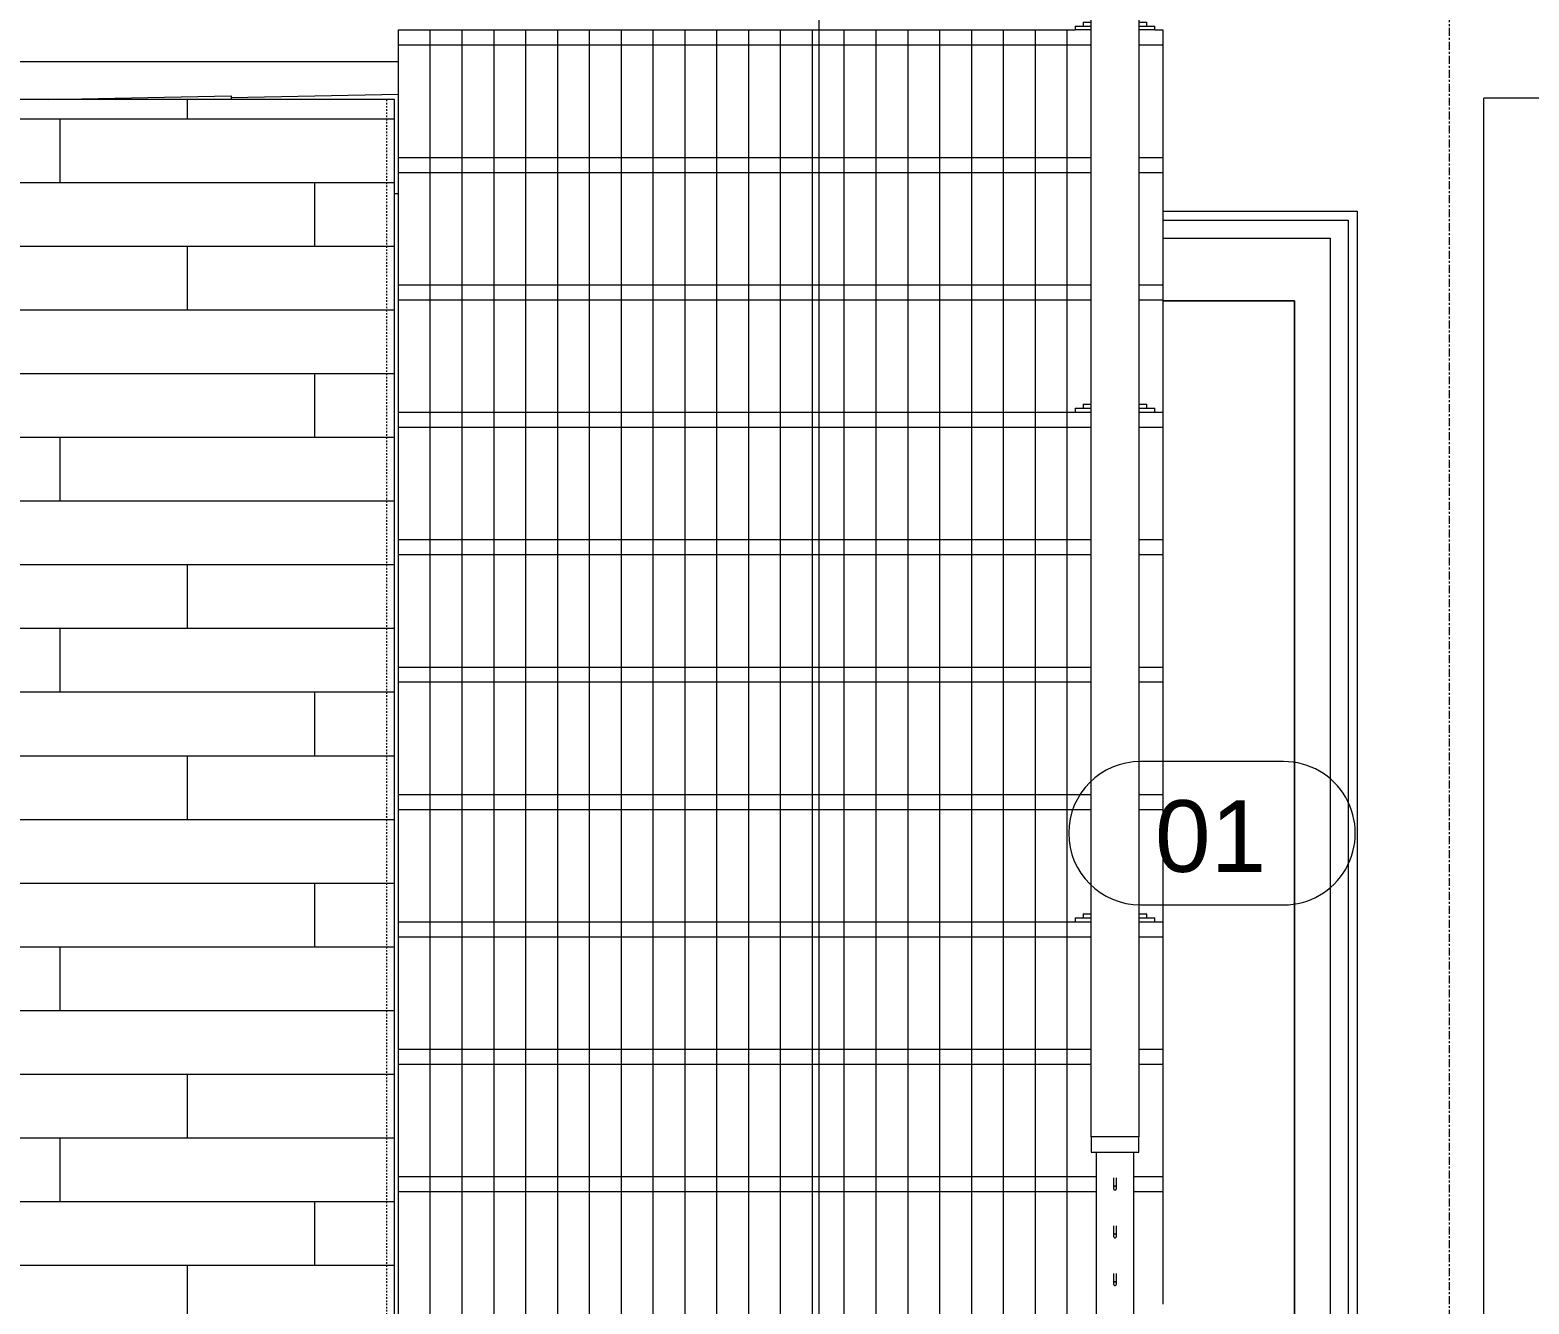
# Model space of a CAD drawing. Header units: inches. Extents: x -9021 to -7183, y -226 to 478.
# Drawn here: x -8715.7 to -8621.6, y -77.6 to 2.4 of the extents above; entities that cross this region are included whole.
import ezdxf

# ---------------------------------------------------------------- set-up
doc = ezdxf.new("R2010")
doc.units = ezdxf.units.IN
doc.header["$MEASUREMENT"] = 0
doc.linetypes.add('Dash 1_16_', pattern=[0.12499999999999999, 0.06249999999999999, -0.06249999999999999])
doc.linetypes.add('Grid Line 1_2_', pattern=[0.8749999999999999, 0.4999999999999999, -0.125, 0.125, -0.125])
for name, color, linetype, lineweight in [('A-DETL-1', 90, 'Dash 1_16_', 9), ('A-DOOR', 31, 'Continuous', 18), ('A-DOOR-1', 31, 'Continuous', 9), ('A-DOOR-FRAM', 31, 'Continuous', 9), ('A-DOOR-IDEN', 31, 'Continuous', 9), ('A-FLOR', 192, 'Continuous', 18), ('A-FLOR-HRAL', 11, 'Continuous', 9), ('A-GLAZ', 151, 'Continuous', 18), ('A-GLAZ-1', 151, 'Continuous', 9), ('A-GLAZ-2', 151, 'Dash 1_16_', 9), ('A-WALL', 113, 'Continuous', 18), ('A-WALL-PATT-1', 111, 'Continuous', 9), ('G-ANNO-SYMB-1', 111, 'Continuous', 9), ('S-FNDN', 32, 'Continuous', 18), ('S-GRID-1', 1, 'Grid Line 1_2_', 9), ('S-STRS', 31, 'Continuous', 9)]:
    doc.layers.add(name, color=color, linetype=linetype, lineweight=lineweight)
doc.styles.add('Arial_1', font='arial.ttf', dxfattribs={"height": 4.499999999999996})
pattern_1 = [(90, (-8716.569, -117.625), (-2, 1.224646799147353e-16), [])]

# ---------------------------------------------------------------- blocks, each defined once
blk = doc.blocks.new('Railing - 2_ x 1_2_ 2-1997085-BUILDING ELEVATION - NORTH _LAKE_')
at = {"layer": 'A-FLOR-HRAL'}
for p, q in [((-8650.069381505358, -21.375), (-8649.069381505358, -21.375)), ((-8650.069381505358, -21.375), (-8650.069381505358, -21.625)), ((-8649.569381505358, -21.12500000000003), (-8649.569381505358, -21.37499999999989)), ((-8649.569381505356, -21.125), (-8649.069381505358, -21.125)), ((-8646.069381505358, -21.125), (-8645.569381505358, -21.125)), ((-8646.069381505358, -21.375), (-8645.069381505356, -21.375)), ((-8645.569381505358, -21.37499999999989), (-8645.569381505358, -21.12500000000003)), ((-8645.069381505356, -21.625), (-8645.069381505356, -21.375))]:
    blk.add_line(p, q, dxfattribs=at)
blk = doc.blocks.new('Railing - 2_ x 1_2_ 2-1997083-BUILDING ELEVATION - NORTH _LAKE_')
at = {"layer": 'A-FLOR-HRAL'}
for p, q in [((-8650.069381505358, -53.37500000000001), (-8649.069381505358, -53.37500000000001)), ((-8650.069381505358, -53.37500000000001), (-8650.069381505358, -53.62500000000001)), ((-8649.569381505358, -53.12499999999996), (-8649.569381505358, -53.3749999999999)), ((-8649.569381505356, -53.12500000000001), (-8649.069381505358, -53.12500000000001)), ((-8646.069381505358, -53.12500000000001), (-8645.569381505358, -53.12500000000001)), ((-8646.069381505358, -53.37500000000001), (-8645.069381505356, -53.37500000000001)), ((-8645.569381505358, -53.3749999999999), (-8645.569381505358, -53.12499999999996)), ((-8645.069381505356, -53.62500000000001), (-8645.069381505356, -53.37500000000001))]:
    blk.add_line(p, q, dxfattribs=at)
blk = doc.blocks.new('Railing - 2_ x 1_2_ 2-V2-BUILDING ELEVATION - NORTH _LAKE_')
at = {"layer": 'A-FLOR-HRAL'}
for p, q in [((-8648.756881505358, 43.62499999999998), (-8648.756881505358, 43.53023431780744)), ((-8646.381881505356, 43.62499999999998), (-8648.756881505358, 43.62499999999998)), ((-8646.381881505356, 43.53023431780731), (-8646.381881505356, 43.62499999999998)), ((-8649.569381505358, 2.875000000000043), (-8649.569381505358, 2.625000000000014)), ((-8649.569381505356, 2.874999999999986), (-8649.069381505358, 2.874999999999986)), ((-8646.069381505358, 2.874999999999986), (-8645.569381505358, 2.874999999999986)), ((-8645.569381505358, 2.625000000000014), (-8645.569381505358, 2.875000000000043)), ((-8650.069381505358, 2.624999999999986), (-8649.069381505358, 2.624999999999986)), ((-8650.069381505358, 2.624999999999986), (-8650.069381505358, 2.374999999999986)), ((-8649.069381505358, 2.374999999999986), (-8650.069381505358, 2.374999999999986)), ((-8646.069381505358, 2.624999999999986), (-8645.069381505356, 2.624999999999986)), ((-8645.069381505356, 2.374999999999986), (-8646.069381505358, 2.374999999999986)), ((-8645.069381505356, 2.374999999999986), (-8645.069381505356, 2.624999999999986))]:
    blk.add_line(p, q, dxfattribs=at)
blk = doc.blocks.new('Railing - 2_ x 1_2_ 2-1877839-BUILDING ELEVATION - NORTH _LAKE_')
at = {"layer": 'A-FLOR-HRAL'}
for p, q in [((-8648.756881505358, -68.08023431780686), (-8648.756881505358, -109.3749999999999)), ((-8646.381881505356, -109.3749999999999), (-8646.381881505356, -68.08023431780686)), ((-8649.569381505358, -109.1250000000001), (-8649.569381505358, -109.3749999999999)), ((-8649.569381505356, -109.125), (-8649.069381505358, -109.125)), ((-8649.069381505358, -109.3749999999999), (-8649.069381505358, -109.1250000000001)), ((-8646.069381505358, -109.1250000000001), (-8646.069381505358, -109.3749999999999)), ((-8646.069381505358, -109.125), (-8645.569381505358, -109.125)), ((-8645.569381505358, -109.3749999999999), (-8645.569381505358, -109.1250000000001)), ((-8650.069381505358, -109.375), (-8645.069381505356, -109.375)), ((-8650.069381505358, -109.375), (-8650.069381505358, -109.625)), ((-8645.069381505356, -109.625), (-8650.069381505358, -109.625)), ((-8645.069381505356, -109.625), (-8645.069381505356, -109.375))]:
    blk.add_line(p, q, dxfattribs=at)
blk = doc.blocks.new('Railing - Railing-1123708-BUILDING ELEVATION - NORTH _LAKE_')
at = {"layer": 'A-FLOR-HRAL'}
for p, q in [((-8649.069381505358, -67.11976568219194), (-8649.069381505358, 44.37499999999996)), ((-8646.069381505358, 44.375), (-8646.069381505358, -67.11976568219195)), ((-8646.069381505358, -67.11976568219195), (-8649.069381505358, -67.11976568219195)), ((-8649.069381505358, -67.11976568219194), (-8649.069381505358, -68.08023431780677)), ((-8646.069381505358, -68.08023431780678), (-8646.069381505358, -67.11976568219195)), ((-8649.069381505358, -68.08023431780677), (-8646.069381505358, -68.08023431780677)), ((-8647.663131505358, -69.70294890091732), (-8647.663131505358, -70.34505857945113)), ((-8647.475631505358, -70.34505857945113), (-8647.475631505358, -69.70294890091732)), ((-8647.663131505358, -72.71744592180359), (-8647.663131505358, -73.3450585794513)), ((-8647.475631505358, -73.3450585794513), (-8647.475631505358, -72.71744592180359)), ((-8647.663131505358, -75.70294890091732), (-8647.663131505358, -76.34505857945113)), ((-8647.475631505358, -76.34505857945113), (-8647.475631505358, -75.70294890091732))]:
    blk.add_line(p, q, dxfattribs=at)
at = {"layer": 'A-FLOR-HRAL', "flags": 128}
for points in [[(-8647.475631505358, -70.34505857945122), (-8647.478825959144, -70.31398513256104), (-8647.488191623754, -70.2850292897253), (-8647.503090244621, -70.26016434378128), (-8647.522506505358, -70.24108479970376), (-8647.54511721988, -70.2290908968911), (-8647.569381505358, -70.22499999999937), (-8647.593645790836, -70.2290908968911), (-8647.616256505358, -70.24108479970376), (-8647.635672766095, -70.26016434378128), (-8647.650571386963, -70.2850292897253), (-8647.659937051572, -70.31398513256104), (-8647.663131505358, -70.34505857945122)], [(-8647.663131505358, -70.34505857945122), (-8647.659937051572, -70.37613202634141), (-8647.650571386963, -70.40508786917715), (-8647.635672766095, -70.42995281512117), (-8647.616256505358, -70.4490323591987), (-8647.593645790836, -70.46102626201136), (-8647.569381505358, -70.46511715890308), (-8647.54511721988, -70.46102626201136), (-8647.522506505358, -70.4490323591987), (-8647.503090244621, -70.42995281512117), (-8647.488191623754, -70.40508786917715), (-8647.478825959144, -70.37613202634141), (-8647.475631505358, -70.34505857945122)], [(-8647.475631505358, -73.34505857945122), (-8647.478825959144, -73.31398513256103), (-8647.488191623754, -73.28502928972529), (-8647.503090244621, -73.26016434378127), (-8647.522506505358, -73.24108479970376), (-8647.54511721988, -73.2290908968911), (-8647.569381505358, -73.22499999999937), (-8647.593645790836, -73.2290908968911), (-8647.616256505358, -73.24108479970376), (-8647.635672766095, -73.26016434378127), (-8647.650571386963, -73.28502928972529), (-8647.659937051572, -73.31398513256103), (-8647.663131505358, -73.34505857945122)], [(-8647.663131505358, -73.34505857945122), (-8647.659937051572, -73.37613202634141), (-8647.650571386963, -73.40508786917715), (-8647.635672766095, -73.42995281512117), (-8647.616256505358, -73.4490323591987), (-8647.593645790836, -73.46102626201136), (-8647.569381505358, -73.46511715890308), (-8647.54511721988, -73.46102626201136), (-8647.522506505358, -73.4490323591987), (-8647.503090244621, -73.42995281512117), (-8647.488191623754, -73.40508786917715), (-8647.478825959144, -73.37613202634141), (-8647.475631505358, -73.34505857945122)], [(-8647.475631505358, -76.34505857945122), (-8647.478825959144, -76.31398513256103), (-8647.488191623754, -76.28502928972529), (-8647.503090244621, -76.26016434378127), (-8647.522506505358, -76.24108479970376), (-8647.54511721988, -76.2290908968911), (-8647.569381505358, -76.22499999999937), (-8647.593645790836, -76.2290908968911), (-8647.616256505358, -76.24108479970376), (-8647.635672766095, -76.26016434378127), (-8647.650571386963, -76.28502928972529), (-8647.659937051572, -76.31398513256103), (-8647.663131505358, -76.34505857945122)], [(-8647.663131505358, -76.34505857945122), (-8647.659937051572, -76.37613202634141), (-8647.650571386963, -76.40508786917715), (-8647.635672766095, -76.42995281512117), (-8647.616256505358, -76.4490323591987), (-8647.593645790836, -76.46102626201136), (-8647.569381505358, -76.46511715890308), (-8647.54511721988, -76.46102626201136), (-8647.522506505358, -76.4490323591987), (-8647.503090244621, -76.42995281512117), (-8647.488191623754, -76.40508786917715), (-8647.478825959144, -76.37613202634141), (-8647.475631505358, -76.34505857945122)]]:
    blk.add_lwpolyline(points, dxfattribs=at)
for name in ['Railing - 2_ x 1_2_ 2-V2-BUILDING ELEVATION - NORTH _LAKE_', 'Railing - 2_ x 1_2_ 2-1997085-BUILDING ELEVATION - NORTH _LAKE_', 'Railing - 2_ x 1_2_ 2-1997083-BUILDING ELEVATION - NORTH _LAKE_', 'Railing - 2_ x 1_2_ 2-1877839-BUILDING ELEVATION - NORTH _LAKE_']:
    blk.add_blockref(name, (0, 0))
blk = doc.blocks.new('Door-Sidelight-Andersen-A_Series - FWSLD-1-17611-2134315-BUILDING ELEVATION - NORTH _LAKE_')
at = {"layer": 'A-DOOR'}
for p, q in [((-8644.569381505358, -9.565999999949883), (-8632.917289283247, -9.565999999949883)), ((-8632.917289283247, -9.565999999949883), (-8632.917289283247, -90.62699999994969)), ((-8644.569381505358, -10.69499999994961), (-8634.046289283247, -10.69499999994961)), ((-8634.046289283247, -10.69499999994961), (-8634.046289283247, -89.48449999994928)), ((-8644.569381505358, -14.62499999994985), (-8636.288789283248, -14.62499999994985)), ((-8636.288789283248, -14.62499999994985), (-8636.288789283248, -80.8749999999494)), ((-8636.288789283248, -80.8749999999494), (-8644.569381505358, -80.8749999999494)), ((-8634.046289283247, -88.99299999994899), (-8644.569381505358, -88.99299999994899)), ((-8632.351289283248, -89.48449999994928), (-8644.569381505358, -89.48449999994928)), ((-8634.046289283247, -89.48449999994928), (-8632.351289283248, -89.48449999994928)), ((-8632.351289283248, -90.62699999994967), (-8644.569381505358, -90.62699999994967)), ((-8632.351289283248, -90.62699999994967), (-8632.351289283248, -91.3749999999497)), ((-8632.351289283248, -91.3749999999497), (-8644.569381505358, -91.3749999999497))]:
    blk.add_line(p, q, dxfattribs=at)
at = {"layer": 'A-DOOR-1'}
for p, q in [((-8636.288789283248, -14.62499999994985), (-8644.569381505358, -14.62499999994985)), ((-8636.288789283248, -80.8749999999494), (-8636.288789283248, -14.62499999994985)), ((-8644.569381505358, -80.8749999999494), (-8636.288789283248, -80.8749999999494))]:
    blk.add_line(p, q, dxfattribs=at)
at = {"layer": 'A-DOOR-FRAM'}
for p, q in [((-8644.569381505358, -9.565999999950032), (-8632.917289283248, -9.565999999950032)), ((-8632.917289283248, -9.565999999950032), (-8632.917289283248, -90.62699999994967)), ((-8644.569381505358, -88.99299999994899), (-8634.046289283247, -88.99299999994899))]:
    blk.add_line(p, q, dxfattribs=at)
blk = doc.blocks.new('Window-Casement-Andersen-A_Series - ACW2868-2462844-BUILDING ELEVATION - NORTH _LAKE_')
at = {"layer": 'A-GLAZ-1'}
for p, q in [((-8624.398197061104, -85.53577525563448), (-8624.398197061104, -1.903465600596021)), ((-8584.648197061104, -1.903465600596032), (-8624.398197061104, -1.903465600596032)), ((-8584.648197061104, -1.903465600596032), (-8584.648197061104, -85.53577525563446)), ((-8619.898197061104, -85.53577525563448), (-8619.898197061104, -6.403465600596127)), ((-8619.898197061104, -6.403465600596138), (-8589.148197061104, -6.403465600596138)), ((-8589.148197061104, -6.403465600596138), (-8589.148197061104, -85.53577525563446)), ((-8619.523197061104, -6.778465600596095), (-8591.648197061106, -6.778465600596106)), ((-8619.523197061104, -84.77846560059692), (-8619.523197061104, -6.778465600596095)), ((-8591.648197061106, -7.136363514373879), (-8619.165299147327, -7.136363514373879)), ((-8619.165299147327, -7.136363514373879), (-8619.165299147327, -84.42156768681912)), ((-8616.835697061104, -81.29018435059719), (-8616.835697061104, -9.465965600596165)), ((-8616.835697061104, -9.465965600596165), (-8592.210697061106, -9.465965600596165)), ((-8592.210697061106, -9.465965600596165), (-8592.210697061106, -81.29018435059719)), ((-8592.210697061106, -81.29018435059719), (-8616.835697061104, -81.29018435059719)), ((-8619.165299147327, -84.42156768681912), (-8591.648197061106, -84.42156768681912)), ((-8624.398197061104, -85.59096560059629), (-8624.398197061104, -85.53577525563448)), ((-8619.898197061104, -85.53577525563448), (-8624.398197061104, -85.53577525563448)), ((-8624.398197061104, -89.90346560059658), (-8624.398197061104, -85.59096560059629)), ((-8624.398197061104, -85.59096560059629), (-8584.648197061104, -85.59096560059629)), ((-8619.898197061104, -85.40346560059629), (-8591.648197061106, -85.40346560059629)), ((-8591.648197061106, -84.77846560059692), (-8619.523197061104, -84.77846560059692)), ((-8584.648197061104, -85.53577525563446), (-8589.148197061104, -85.53577525563446)), ((-8584.648197061104, -85.53577525563446), (-8584.648197061104, -85.59096560059629)), ((-8584.648197061104, -85.59096560059629), (-8584.648197061104, -89.90346560059658)), ((-8584.648197061104, -89.90346560059658), (-8624.398197061104, -89.90346560059658))]:
    blk.add_line(p, q, dxfattribs=at)
at = {"layer": 'A-GLAZ-2'}
for p, q in [((-8589.866947061106, -7.136363514373879), (-8619.165299147327, -45.25741455748538)), ((-8619.165299147327, -45.25741455748538), (-8589.866947061106, -84.42156768681912))]:
    blk.add_line(p, q, dxfattribs=at)
blk = doc.blocks.new('Door Tag - Type Mark-1713542-BUILDING ELEVATION - NORTH _LAKE_')
at = {"layer": 'A-DOOR-IDEN'}
for p, q in [((-8764.444381505366, 51.24999999999984), (-8773.444381505366, 51.24999999999984)), ((-8773.444381505366, 42.24999999999982), (-8764.444381505366, 42.24999999999982))]:
    blk.add_line(p, q, dxfattribs=at)
for centre, radius, start, end in [((-8773.444381505366, 46.74999999999979), 4.499999999999964, 89.99999999999997, 269.9999999999996), ((-8764.444381505366, 46.74999999999984), 4.499999999999985, 269.9999999999994, 89.99999999999977)]:
    blk.add_arc(centre, radius, start, end, dxfattribs=at)

msp = doc.modelspace()

# ---------------------------------------------------------------- hatches: boundary and pattern name
at = {"layer": 'A-WALL-PATT-1'}
h = msp.add_hatch(dxfattribs=at)
h.set_pattern_fill('FP_1', color=256, style=0, pattern_type=2)
h.set_pattern_definition([(0, (-8697.819, -107.2), (0, 4), []), (90, (-8697.819, -107.2), (-7.999999999999999, 8), [4, -28]), (90, (-8681.819, -103.2), (-7.999999999999999, 8), [4, -28])])
h.paths.add_polyline_path([(-8876.569381505386, -131.082447052002), (-8876.5693359375, -131.082447052002), (-8876.5693359375, -129.7733885140785), (-8692.81938150536, -129.7733944694855), (-8692.81938150536, -124.8344876808167), (-8876.569381505386, -124.8344876808167), (-8876.569381505386, -129.7733885140771)], flags=0)
h.paths.add_polyline_path([(-8701.194364259221, -115.8164062500001), (-8692.81938150536, -115.8164062500001), (-8692.81938150536, -1.999999999999971), (-8866.569381505386, -1.999999999999971), (-8866.569381505386, -11.00000000000099), (-8870.569381505386, -11.00000000000099), (-8870.569381505386, -1.999999999999971), (-8876.569381505386, -1.999999999999971), (-8876.5693359375, -115.8164062500001), (-8843.819381505371, -115.8164062500001), (-8843.819381505371, -31.74999999994955), (-8725.319381505371, -31.74999999994955), (-8725.319381505371, -115.8164062500001), (-8708.19618993456, -115.8164062500001)], flags=0)
at = {"layer": 'S-STRS'}
h = msp.add_hatch(dxfattribs=at)
h.set_pattern_fill('FP_3', color=256, style=0, pattern_type=2)
h.set_pattern_definition(pattern_1)
h.paths.add_polyline_path([(-8692.56938150536, 1.433593750000028), (-8649.069381505358, 1.433593750000028), (-8649.077900048787, 2.375000000000056), (-8692.56938150536, 2.375000000000056), (-8692.56938150536, 2.032968140696453)], flags=0)
h.paths.add_polyline_path([(-8645.694381505358, 1.433593750000028), (-8644.56938150536, 1.433593750000028), (-8644.56938150536, 2.375000000000056), (-8646.069381505358, 2.375000000000056), (-8646.069381505358, 1.433593750000028), (-8645.71481493456, 1.433593750000028)], flags=0)
h = msp.add_hatch(dxfattribs=at)
h.set_pattern_fill('FP_3', color=256, style=0, pattern_type=2)
h.set_pattern_definition(pattern_1)
h.paths.add_polyline_path([(-8692.56938150536, -5.624999999999999), (-8649.069381505358, -5.624999999999999), (-8649.069381505358, 1.433593750000028), (-8692.56938150536, 1.433593750000028), (-8692.56938150536, 0.3750000000000852)], flags=0)
h.paths.add_polyline_path([(-8646.069381505358, -5.624999999999999), (-8644.56938150536, -5.624999999999999), (-8644.56938150536, 1.433593750000028), (-8646.069381505358, 1.433593750000028), (-8646.069381505358, -5.03006310930354)], flags=0)
h = msp.add_hatch(dxfattribs=at)
h.set_pattern_fill('FP_3', color=256, style=0, pattern_type=2)
h.set_pattern_definition(pattern_1)
h.paths.add_polyline_path([(-8692.56938150536, -6.566406249999942), (-8649.069381505358, -6.566406249999942), (-8649.069381505358, -5.624999999999999), (-8692.56938150536, -5.624999999999999)], flags=0)
h.paths.add_polyline_path([(-8646.069381505358, -6.566406249999942), (-8644.56938150536, -6.566406249999942), (-8644.56938150536, -5.624999999999999), (-8646.069381505358, -5.624999999999999), (-8646.069381505358, -6.20723498430351)], flags=0)
h = msp.add_hatch(dxfattribs=at)
h.set_pattern_fill('FP_3', color=256, style=0, pattern_type=2)
h.set_pattern_definition(pattern_1)
h.paths.add_polyline_path([(-8671.17018993456, -13.62499999999988), (-8649.069381505358, -13.62499999999988), (-8649.069381505358, -6.566406249999942), (-8692.56938150536, -6.566406249999942), (-8692.56938150536, -13.62499999999988)], flags=0)
h.paths.add_polyline_path([(-8646.069381505358, -13.62499999999988), (-8644.56938150536, -13.62499999999988), (-8644.56938150536, -6.566406249999942), (-8646.069381505358, -6.566406249999942), (-8646.069381505358, -13.2702662343035)], flags=0)
h = msp.add_hatch(dxfattribs=at)
h.set_pattern_fill('FP_3', color=256, style=0, pattern_type=2)
h.set_pattern_definition(pattern_1)
h.paths.add_polyline_path([(-8645.71481493456, -14.56640625), (-8644.56938150536, -14.56640625), (-8644.56938150536, -13.62499999999988), (-8646.069381505358, -13.62499999999988), (-8646.069381505358, -14.56640625)], flags=0)
h.paths.add_polyline_path([(-8671.17018993456, -14.56640625), (-8649.069381505358, -14.56640625), (-8649.069381505358, -13.62499999999988), (-8692.56938150536, -13.62499999999988), (-8692.56938150536, -14.56640625)], flags=0)
h = msp.add_hatch(dxfattribs=at)
h.set_pattern_fill('FP_3', color=256, style=0, pattern_type=2)
h.set_pattern_definition(pattern_1)
h.paths.add_polyline_path([(-8692.56938150536, -21.62500000000002), (-8650.069381505358, -21.62500000000002), (-8650.069381505358, -21.37499999999991), (-8649.569381505358, -21.37499999999991), (-8649.560862961931, -21.12500000000005), (-8649.069381505358, -21.12500000000005), (-8649.069381505358, -14.56640625), (-8692.56938150536, -14.56640625)], flags=0)
h.paths.add_polyline_path([(-8644.56938150536, -21.62500000000002), (-8644.56938150536, -14.56640625), (-8646.069381505358, -14.56640625), (-8646.060862961931, -21.12500000000005), (-8645.569381505358, -21.12500000000005), (-8645.569381505358, -21.37499999999991), (-8645.069381505358, -21.37499999999991), (-8645.069381505358, -21.62500000000002)], flags=0)
h = msp.add_hatch(dxfattribs=at)
h.set_pattern_fill('FP_3', color=256, style=0, pattern_type=2)
h.set_pattern_definition(pattern_1)
h.paths.add_polyline_path([(-8645.71481493456, -22.56640624999997), (-8644.56938150536, -22.56640624999997), (-8644.56938150536, -21.62500000000002), (-8646.069381505358, -21.62500000000002), (-8646.069381505358, -22.56640624999997)], flags=0)
h.paths.add_polyline_path([(-8692.56938150536, -22.56640624999997), (-8649.069381505358, -22.56640624999997), (-8649.069381505358, -21.62500000000002), (-8692.56938150536, -21.62500000000002)], flags=0)
h = msp.add_hatch(dxfattribs=at)
h.set_pattern_fill('FP_3', color=256, style=0, pattern_type=2)
h.set_pattern_definition(pattern_1)
h.paths.add_polyline_path([(-8645.71481493456, -29.62499999999991), (-8644.56938150536, -29.62499999999991), (-8644.56938150536, -22.56640624999997), (-8646.069381505358, -22.56640624999997), (-8646.069381505358, -29.62499999999991)], flags=0)
h.paths.add_polyline_path([(-8671.17018993456, -29.62499999999991), (-8649.069381505358, -29.62499999999991), (-8649.069381505358, -22.56640624999997), (-8692.56938150536, -22.56640624999997), (-8692.56938150536, -29.62499999999991)], flags=0)
h = msp.add_hatch(dxfattribs=at)
h.set_pattern_fill('FP_3', color=256, style=0, pattern_type=2)
h.set_pattern_definition(pattern_1)
h.paths.add_polyline_path([(-8646.069381505358, -30.56640625000002), (-8644.56938150536, -30.56640625000002), (-8644.56938150536, -29.62499999999991), (-8646.069381505358, -29.62499999999991), (-8646.069381505358, -29.75067248430352)], flags=0)
h.paths.add_polyline_path([(-8671.17018993456, -30.56640625000002), (-8649.069381505358, -30.56640625000002), (-8649.069381505358, -29.62499999999991), (-8692.56938150536, -29.62499999999991), (-8692.56938150536, -30.56640625000002)], flags=0)
h = msp.add_hatch(dxfattribs=at)
h.set_pattern_fill('FP_3', color=256, style=0, pattern_type=2)
h.set_pattern_definition(pattern_1)
h.paths.add_polyline_path([(-8671.17018993456, -37.62500000000005), (-8649.069381505358, -37.62500000000005), (-8649.069381505358, -30.56640625000002), (-8692.56938150536, -30.56640624999985), (-8692.56938150536, -37.62500000000005)], flags=0)
h.paths.add_polyline_path([(-8646.069381505358, -37.62500000000005), (-8644.56938150536, -37.62500000000005), (-8644.56938150536, -30.56640625000002), (-8646.069381505358, -30.56640625000002), (-8646.069381505358, -36.81370373430351)], flags=0)
h = msp.add_hatch(dxfattribs=at)
h.set_pattern_fill('FP_3', color=256, style=0, pattern_type=2)
h.set_pattern_definition(pattern_1)
h.paths.add_polyline_path([(-8645.71481493456, -38.56640624999999), (-8644.56938150536, -38.56640624999999), (-8644.56938150536, -37.62500000000005), (-8646.069381505358, -37.62500000000005), (-8646.069381505358, -38.56640624999999)], flags=0)
h.paths.add_polyline_path([(-8671.17018993456, -38.56640624999999), (-8649.069381505358, -38.56640624999999), (-8649.069381505358, -37.62500000000005), (-8692.56938150536, -37.62500000000005), (-8692.56938150536, -38.56640624999999)], flags=0)
h = msp.add_hatch(dxfattribs=at)
h.set_pattern_fill('FP_3', color=256, style=0, pattern_type=2)
h.set_pattern_definition(pattern_1)
h.paths.add_polyline_path([(-8671.17018993456, -45.62499999999994), (-8649.069381505358, -45.62499999999994), (-8649.069381505358, -38.56640624999999), (-8692.56938150536, -38.56640624999999), (-8692.56938150536, -45.62499999999994)], flags=0)
h.paths.add_polyline_path([(-8646.069381505358, -45.62499999999994), (-8644.56938150536, -45.62499999999994), (-8644.56938150536, -38.56640624999999), (-8646.069381505358, -38.56640624999999), (-8646.069381505358, -45.05390685930356)], flags=0)
h = msp.add_hatch(dxfattribs=at)
h.set_pattern_fill('FP_3', color=256, style=0, pattern_type=2)
h.set_pattern_definition(pattern_1)
h.paths.add_polyline_path([(-8692.56938150536, -46.56640625000005), (-8649.069381505358, -46.56640625000005), (-8649.069381505358, -45.62499999999994), (-8692.56938150536, -45.62499999999994), (-8692.56938150536, -46.23107873430353)], flags=0)
h.paths.add_polyline_path([(-8644.56938150536, -46.56640625000005), (-8644.56938150536, -45.62499999999994), (-8646.069381505358, -45.62499999999994), (-8646.069381505358, -46.56640625000005), (-8645.71481493456, -46.56640625000005)], flags=0)
h = msp.add_hatch(dxfattribs=at)
h.set_pattern_fill('FP_3', color=256, style=0, pattern_type=2)
h.set_pattern_definition(pattern_1)
h.paths.add_polyline_path([(-8692.56938150536, -53.62500000000008), (-8650.069381505358, -53.62500000000008), (-8650.069381505358, -53.37499999999996), (-8649.569381505358, -53.37499999999996), (-8649.560862961931, -53.12500000000002), (-8649.069381505358, -53.12500000000002), (-8649.069381505358, -46.56640625000005), (-8692.56938150536, -46.56640625000005)], flags=0)
h.paths.add_polyline_path([(-8644.56938150536, -53.62500000000008), (-8644.56938150536, -46.56640625000005), (-8646.069381505358, -46.56640625000005), (-8646.060862961931, -53.12500000000002), (-8645.569381505358, -53.12500000000002), (-8645.569381505358, -53.37499999999996), (-8645.069381505358, -53.37499999999996), (-8645.069381505358, -53.62500000000008)], flags=0)
h = msp.add_hatch(dxfattribs=at)
h.set_pattern_fill('FP_3', color=256, style=0, pattern_type=2)
h.set_pattern_definition(pattern_1)
h.paths.add_polyline_path([(-8645.71481493456, -54.56640625000002), (-8644.56938150536, -54.56640625000002), (-8644.56938150536, -53.62500000000008), (-8646.069381505358, -53.62500000000008), (-8646.069381505358, -54.56640625000002)], flags=0)
h.paths.add_polyline_path([(-8671.17018993456, -54.56640625000002), (-8649.069381505358, -54.56640625000002), (-8649.069381505358, -53.62500000000008), (-8692.56938150536, -53.62500000000008), (-8692.56938150536, -54.56640625000002)], flags=0)
h = msp.add_hatch(dxfattribs=at)
h.set_pattern_fill('FP_3', color=256, style=0, pattern_type=2)
h.set_pattern_definition(pattern_1)
h.paths.add_polyline_path([(-8671.17018993456, -61.62499999999996), (-8649.069381505358, -61.62499999999996), (-8649.069381505358, -54.56640625000002), (-8692.56938150536, -54.56640625000002), (-8692.56938150536, -61.62499999999996)], flags=0)
h.paths.add_polyline_path([(-8646.069381505358, -61.62499999999996), (-8644.56938150536, -61.62499999999996), (-8644.56938150536, -54.56640625000002), (-8646.069381505358, -54.56640625000002), (-8646.069381505358, -61.53431310930349)], flags=0)
h = msp.add_hatch(dxfattribs=at)
h.set_pattern_fill('FP_3', color=256, style=0, pattern_type=2)
h.set_pattern_definition(pattern_1)
h.paths.add_polyline_path([(-8645.71481493456, -62.56640625000008), (-8644.569381505358, -62.56640625000008), (-8644.569381505358, -61.62499999999996), (-8646.069381505358, -61.62499999999996), (-8646.069381505358, -62.56640625000008)], flags=0)
h.paths.add_polyline_path([(-8671.17018993456, -62.56640625000008), (-8649.069381505358, -62.56640625000008), (-8649.069381505358, -61.62499999999996), (-8692.569381505358, -61.62499999999996), (-8692.569381505358, -62.56640625000008)], flags=0)
h = msp.add_hatch(dxfattribs=at)
h.set_pattern_fill('FP_3', color=256, style=0, pattern_type=2)
h.set_pattern_definition(pattern_1)
h.paths.add_polyline_path([(-8645.71481493456, -69.62500000000001), (-8644.569381505358, -69.62500000000001), (-8644.569381505358, -62.56640625000008), (-8646.069381505358, -62.56640625000008), (-8646.069381505358, -68.08023431780681), (-8646.381881505358, -68.08023431780681), (-8646.381881505358, -69.62500000000001)], flags=0)
h.paths.add_polyline_path([(-8671.17018993456, -69.62500000000001), (-8648.756881505358, -69.62500000000001), (-8648.756881505358, -68.08023431780681), (-8649.069381505358, -68.08023431780681), (-8649.069381505358, -62.56640625000008), (-8692.569381505358, -62.56640624999991), (-8692.569381505358, -69.62500000000001)], flags=0)
h = msp.add_hatch(dxfattribs=at)
h.set_pattern_fill('FP_3', color=256, style=0, pattern_type=2)
h.set_pattern_definition(pattern_1)
h.paths.add_polyline_path([(-8645.71481493456, -70.56640624999996), (-8644.569381505358, -70.56640624999996), (-8644.569381505358, -69.62500000000001), (-8646.381881505358, -69.62500000000001), (-8646.381881505358, -70.56640624999996)], flags=0)
h.paths.add_polyline_path([(-8671.17018993456, -70.56640624999996), (-8648.756881505358, -70.56640624999996), (-8648.756881505358, -69.62500000000001), (-8692.569381505358, -69.62500000000001), (-8692.569381505358, -70.56640624999996)], flags=0)
h = msp.add_hatch(dxfattribs=at)
h.set_pattern_fill('FP_3', color=256, style=0, pattern_type=2)
h.set_pattern_definition(pattern_1)
h.paths.add_polyline_path([(-8671.17018993456, -77.6249999999999), (-8648.756881505358, -77.6249999999999), (-8648.756881505358, -70.56640624999996), (-8692.569381505358, -70.56640624999996), (-8692.569381505358, -77.6249999999999)], flags=0)
h.paths.add_polyline_path([(-8646.381881505358, -77.6249999999999), (-8644.569381505358, -77.6249999999999), (-8644.569381505358, -70.56640624999996), (-8646.381881505358, -70.56640624999996), (-8646.381881505358, -76.83754748430353)], flags=0)
h = msp.add_hatch(dxfattribs=at)
h.set_pattern_fill('FP_3', color=256, style=0, pattern_type=2)
h.set_pattern_definition(pattern_1)
h.paths.add_polyline_path([(-8645.71481493456, -78.56640625000001), (-8644.569381505358, -78.56640625000001), (-8644.569381505358, -77.6249999999999), (-8646.381881505358, -77.6249999999999), (-8646.381881505358, -78.56640625000001)], flags=0)
h.paths.add_polyline_path([(-8671.17018993456, -78.56640625000001), (-8648.756881505358, -78.56640625000001), (-8648.756881505358, -77.6249999999999), (-8692.569381505358, -77.6249999999999), (-8692.569381505358, -78.56640625000001)], flags=0)

# ---------------------------------------------------------------- linework, layer by layer
at = {"layer": 'A-DETL-1'}
msp.add_line((-8693.319381505358, -1.99999999999999), (-8693.319381505358, -115.8164062499999), dxfattribs=at)
at = {"layer": 'A-FLOR'}
for p, q in [((-8692.569381505358, 0.3749999999999983), (-8692.569381505358, 2.374999999999998)), ((-8692.569381505358, 0.3749999999999983), (-8876.569381505384, 0.3749999999999983)), ((-8714.571985389468, -2.000000000000056), (-8703.069381505358, -1.760362419081064)), ((-8703.069381505356, -1.872657994339336), (-8692.569381505358, -1.653907994339373)), ((-8703.069381505358, -1.760362419081064), (-8703.069381505358, -2.000000000000007)), ((-8692.569381505358, -7.905264184004895), (-8692.819381505358, -7.910472517338206))]:
    msp.add_line(p, q, dxfattribs=at)
at = {"layer": 'A-WALL'}
for p, q in [((-8644.569381505358, -8.99999999994965), (-8632.351289283248, -8.99999999994965)), ((-8632.351289283248, -8.99999999994965), (-8632.351289283248, -90.62699999994969))]:
    msp.add_line(p, q, dxfattribs=at)
at = {"layer": 'G-ANNO-SYMB-1'}
msp.add_line((-8666.166984723355, 384.3759802906874), (-8666.166984723355, -196.8990835732373), dxfattribs=at)
at = {"layer": 'S-FNDN'}
for p, q in [((-8692.819381505358, -1.999999999999993), (-8876.569381505384, -1.999999999999993)), ((-8692.819381505358, -115.8164062499999), (-8692.819381505358, -1.999999999999993))]:
    msp.add_line(p, q, dxfattribs=at)
at = {"layer": 'S-GRID-1'}
msp.add_line((-8626.569381505384, -194), (-8626.569381505384, 454.1448510893824), dxfattribs=at)
at = {"layer": 'S-STRS'}
for p, q in [((-8692.569381505358, 2.374999999999991), (-8650.069381505358, 2.374999999999991)), ((-8645.069381505356, 2.374999999999991), (-8644.569381505358, 2.374999999999991)), ((-8644.569381505358, 2.374999999999991), (-8644.569381505358, 1.433593749999991)), ((-8692.569381505358, 1.433593749999991), (-8649.069381505356, 1.433593749999991)), ((-8646.069381505358, 1.433593749999991), (-8644.569381505358, 1.433593749999991)), ((-8644.569381505358, 1.433593749999992), (-8644.569381505358, -5.625000000000006)), ((-8692.569381505358, -5.625000000000006), (-8692.569381505358, 0.3750000000000146)), ((-8692.569381505358, -6.566406250000028), (-8692.569381505358, -5.62500000000002)), ((-8692.569381505358, -5.62500000000002), (-8649.069381505356, -5.62500000000002)), ((-8646.069381505358, -5.62500000000002), (-8644.569381505358, -5.62500000000002)), ((-8644.569381505358, -5.62500000000002), (-8644.569381505358, -6.566406250000028)), ((-8692.569381505358, -13.62500000000001), (-8692.569381505358, -6.566406250000006)), ((-8692.569381505358, -6.566406250000028), (-8649.069381505356, -6.566406250000028)), ((-8646.069381505358, -6.566406250000028), (-8644.569381505358, -6.566406250000028)), ((-8644.569381505358, -6.566406250000006), (-8644.569381505358, -13.62500000000001)), ((-8692.569381505358, -14.56640625000002), (-8692.569381505358, -13.62500000000001)), ((-8692.569381505358, -13.62500000000001), (-8649.069381505356, -13.62500000000001)), ((-8646.069381505358, -13.62500000000001), (-8644.569381505358, -13.62500000000001)), ((-8644.569381505358, -13.62500000000001), (-8644.569381505358, -14.56640625000002)), ((-8692.569381505358, -21.625), (-8692.569381505358, -14.56640625)), ((-8692.569381505358, -14.56640625000002), (-8649.069381505356, -14.56640625000002)), ((-8646.069381505358, -14.56640625000002), (-8644.569381505358, -14.56640625000002)), ((-8644.569381505358, -14.56640625), (-8644.569381505358, -21.625)), ((-8692.569381505358, -22.56640625), (-8692.569381505358, -21.62499999999999)), ((-8692.569381505358, -21.62499999999999), (-8649.069381505356, -21.62499999999999)), ((-8646.069381505358, -21.62499999999999), (-8644.569381505358, -21.62499999999999)), ((-8644.569381505358, -21.62499999999999), (-8644.569381505358, -22.56640625)), ((-8692.569381505358, -29.62499999999999), (-8692.569381505358, -22.56640624999998)), ((-8692.569381505358, -22.56640625), (-8649.069381505356, -22.56640625)), ((-8646.069381505358, -22.56640625), (-8644.569381505358, -22.56640625)), ((-8644.569381505358, -22.56640624999998), (-8644.569381505358, -29.62499999999999)), ((-8692.569381505358, -30.56640625), (-8692.569381505358, -29.625)), ((-8692.569381505358, -29.625), (-8649.069381505356, -29.625)), ((-8646.069381505358, -29.625), (-8644.569381505358, -29.625)), ((-8644.569381505358, -29.625), (-8644.569381505358, -30.56640625)), ((-8692.569381505358, -37.62499999999999), (-8692.569381505358, -30.56640624999998)), ((-8692.569381505358, -30.56640625), (-8649.069381505356, -30.56640625)), ((-8646.069381505358, -30.56640625), (-8644.569381505358, -30.56640625)), ((-8644.569381505358, -30.56640624999998), (-8644.569381505358, -37.62499999999999)), ((-8692.569381505358, -38.56640625000001), (-8692.569381505358, -37.62500000000001)), ((-8692.569381505358, -37.62500000000001), (-8649.069381505356, -37.62500000000001)), ((-8646.069381505358, -37.62500000000001), (-8644.569381505358, -37.62500000000001)), ((-8644.569381505358, -37.62500000000001), (-8644.569381505358, -38.56640625000001)), ((-8692.569381505358, -45.625), (-8692.569381505358, -38.56640624999999)), ((-8692.569381505358, -38.56640625000001), (-8649.069381505356, -38.56640625000001)), ((-8646.069381505358, -38.56640625000001), (-8644.569381505358, -38.56640625000001)), ((-8644.569381505358, -38.56640624999999), (-8644.569381505358, -45.625)), ((-8692.569381505358, -46.56640625000001), (-8692.569381505358, -45.625)), ((-8692.569381505358, -45.625), (-8649.069381505356, -45.625)), ((-8646.069381505358, -45.625), (-8644.569381505358, -45.625)), ((-8644.569381505358, -45.625), (-8644.569381505358, -46.56640625000001)), ((-8692.569381505358, -53.62499999999999), (-8692.569381505358, -46.56640624999999)), ((-8692.569381505358, -46.56640625000001), (-8649.069381505356, -46.56640625000001)), ((-8646.069381505358, -46.56640625000001), (-8644.569381505358, -46.56640625000001)), ((-8644.569381505358, -46.56640624999999), (-8644.569381505358, -53.62499999999999)), ((-8692.569381505358, -54.56640625), (-8692.569381505358, -53.62499999999999)), ((-8692.569381505358, -53.62499999999999), (-8649.069381505356, -53.62499999999999)), ((-8646.069381505358, -53.62499999999999), (-8644.569381505358, -53.62499999999999)), ((-8644.569381505358, -53.62499999999999), (-8644.569381505358, -54.56640625)), ((-8692.569381505358, -61.62499999999999), (-8692.569381505358, -54.56640624999998)), ((-8692.569381505358, -54.56640625), (-8649.069381505356, -54.56640625)), ((-8646.069381505358, -54.56640625), (-8644.569381505358, -54.56640625)), ((-8644.569381505358, -54.56640624999998), (-8644.569381505358, -61.62499999999999)), ((-8692.569381505358, -62.56640625), (-8692.569381505358, -61.62499999999999)), ((-8692.569381505358, -61.62499999999999), (-8649.069381505356, -61.62499999999999)), ((-8646.069381505358, -61.62499999999999), (-8644.569381505358, -61.62499999999999)), ((-8644.569381505358, -61.62499999999999), (-8644.569381505358, -62.56640625)), ((-8692.569381505358, -69.62499999999999), (-8692.569381505358, -62.56640624999998)), ((-8692.569381505358, -62.56640625), (-8649.069381505356, -62.56640625)), ((-8646.069381505358, -62.56640625), (-8644.569381505358, -62.56640625)), ((-8644.569381505358, -62.56640624999998), (-8644.569381505358, -69.62499999999999)), ((-8692.569381505358, -70.56640625), (-8692.569381505358, -69.62499999999999)), ((-8692.569381505358, -69.62499999999999), (-8648.756881505356, -69.62499999999999)), ((-8646.381881505356, -69.62499999999999), (-8644.569381505358, -69.62499999999999)), ((-8644.569381505358, -69.62499999999999), (-8644.569381505358, -70.56640625)), ((-8692.569381505358, -77.62499999999997), (-8692.569381505358, -70.56640624999997)), ((-8692.569381505358, -70.56640625), (-8648.756881505356, -70.56640625)), ((-8646.381881505356, -70.56640625), (-8644.569381505358, -70.56640625)), ((-8644.569381505358, -70.56640624999997), (-8644.569381505358, -77.62499999999997))]:
    msp.add_line(p, q, dxfattribs=at)

# ---------------------------------------------------------------- block references
at = {"layer": 'A-DOOR'}
msp.add_blockref('Door-Sidelight-Andersen-A_Series - FWSLD-1-17611-2134315-BUILDING ELEVATION - NORTH _LAKE_', (0, 0), dxfattribs=at)
at = {"layer": 'A-DOOR-IDEN'}
msp.add_blockref('Door Tag - Type Mark-1713542-BUILDING ELEVATION - NORTH _LAKE_', (127.4680922221246, -94.81249999994951), dxfattribs=at)
at = {"layer": 'A-FLOR-HRAL'}
msp.add_blockref('Railing - Railing-1123708-BUILDING ELEVATION - NORTH _LAKE_', (0, 0), dxfattribs=at)
at = {"layer": 'A-GLAZ'}
msp.add_blockref('Window-Casement-Andersen-A_Series - ACW2868-2462844-BUILDING ELEVATION - NORTH _LAKE_', (0, 0), dxfattribs=at)

# ---------------------------------------------------------------- texts
at = {"layer": 'A-DOOR-IDEN', "insert": (-8645.059154845772, -45.99054963800614), "char_height": 4.499999999999996, "width": 8.483999999999993, "attachment_point": 1, "style": 'Arial_1'}
msp.add_mtext('01', dxfattribs=at)

doc.saveas('drawing.dxf')
